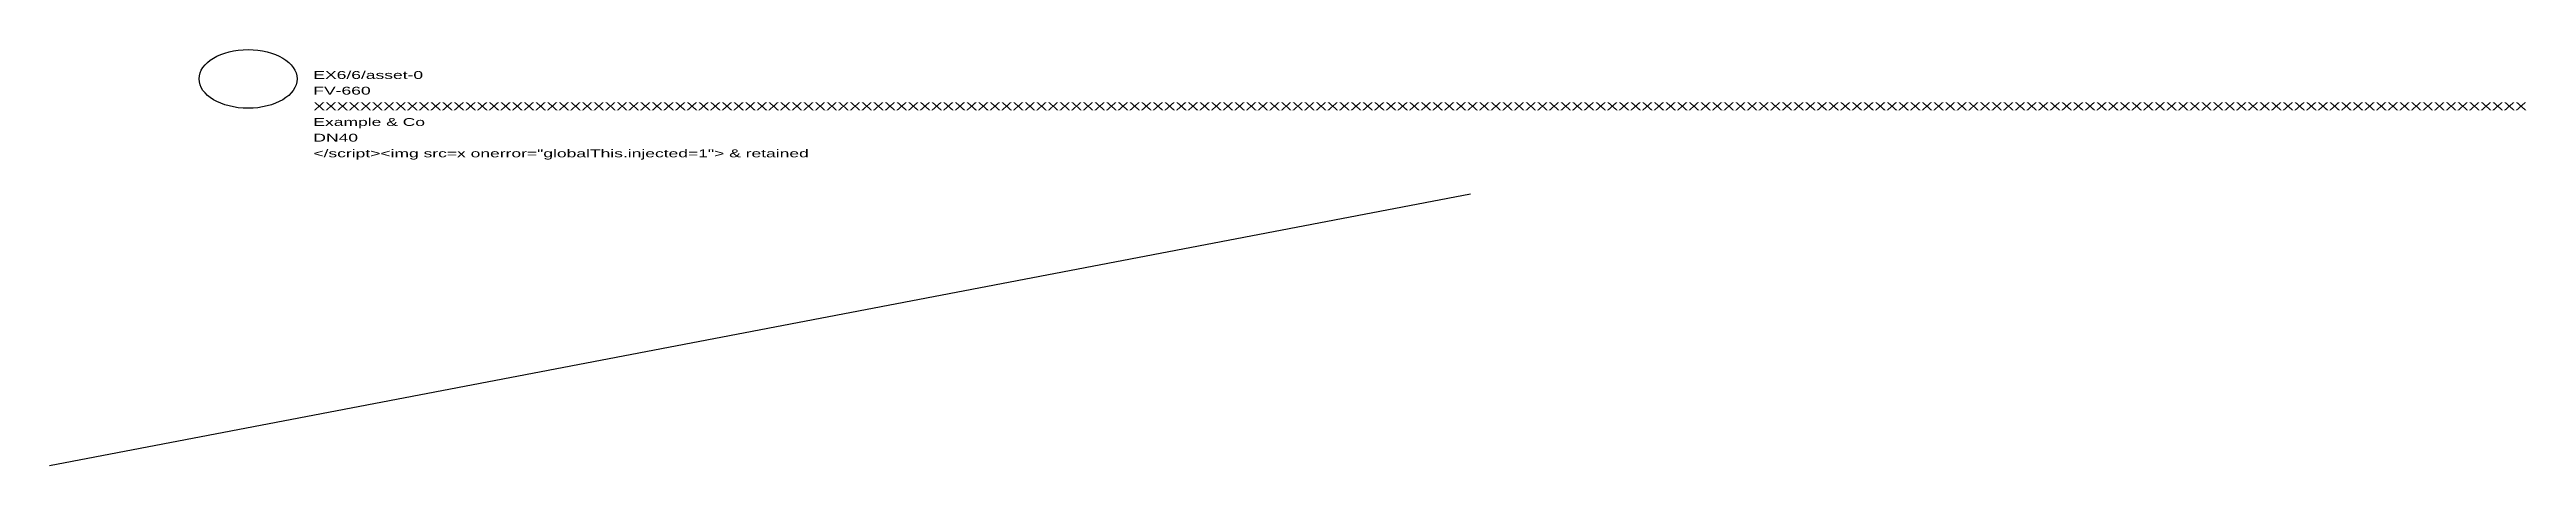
# Model space of a CAD drawing. Header units: metres. Extents: x 1 to 238, y 3 to 43.
import ezdxf

# ---------------------------------------------------------------- set-up
doc = ezdxf.new("R2010")
doc.units = ezdxf.units.M
doc.layers.add('RETAIN_PROCESS', color=4, linetype='Continuous')

# ---------------------------------------------------------------- blocks, each defined once
blk = doc.blocks.new('EXCHANGE_SIX')
blk.add_circle((0, 0), 3.75)
for tag, p in [('ICT_ID', (5, 0)), ('TAG', (5, -2)), ('MODEL', (5, -4)), ('MANUFACTURER', (5, -6)), ('SIZE', (5, -8)), ('VENDOR_PRIVATE', (5, -10))]:
    blk.add_attdef(tag, p, '', height=1)

msp = doc.modelspace()

# ---------------------------------------------------------------- linework, layer by layer
at = {"layer": 'RETAIN_PROCESS'}
msp.add_line((1, 3), (137, 29), dxfattribs=at)

# ---------------------------------------------------------------- block references
at = {"xscale": 1.25, "yscale": 0.75}
msp.add_blockref('EXCHANGE_SIX', (20, 40), dxfattribs=at).add_auto_attribs({'ICT_ID': 'EX6/6/asset-0', 'TAG': 'FV-660', 'MODEL': 'XXXXXXXXXXXXXXXXXXXXXXXXXXXXXXXXXXXXXXXXXXXXXXXXXXXXXXXXXXXXXXXXXXXXXXXXXXXXXXXXXXXXXXXXXXXXXXXXXXXXXXXXXXXXXXXXXXXXXXXXXXXXXXXXXXXXXXXXXXXXXXXXXXXXXXXXXXXXXXXXXXXXXXXXXXXXXXXXXXXXXXXXXXXXXX', 'MANUFACTURER': 'Example & Co', 'SIZE': 'DN40', 'VENDOR_PRIVATE': '</script><img src=x onerror="globalThis.injected=1"> & retained'})

doc.saveas('drawing.dxf')
